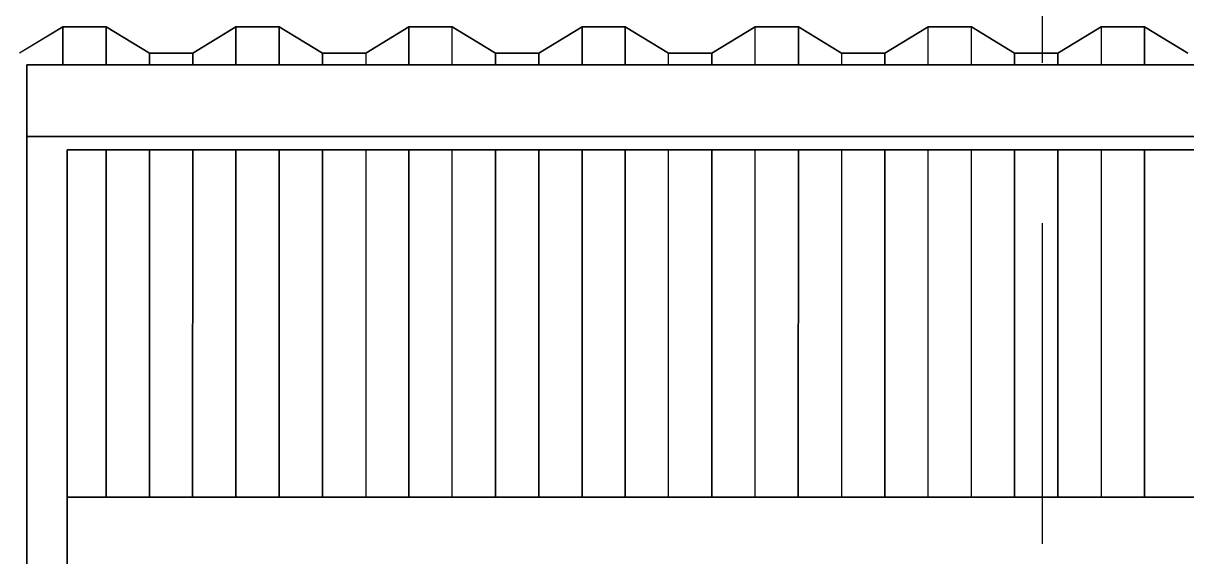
# Model space of a CAD drawing. Extents: x -43 to 90, y 6 to 81.
# Drawn here: x -14.862 to -12.557, y 21.928 to 22.984 of the extents above; entities that cross this region are included whole.
import ezdxf

# ---------------------------------------------------------------- set-up
doc = ezdxf.new("R2010")
doc.units = 0
doc.header["$LTSCALE"] = 0.1
doc.header["$MEASUREMENT"] = 0
doc.linetypes.add('HIDDEN', pattern=[9.525, 6.35, -3.175])
doc.layers.add('cobertura nova', color=4, linetype='CONTINUOUS')
doc.layers.add('hachures cobertura', color=252, linetype='CONTINUOUS')

msp = doc.modelspace()

# ---------------------------------------------------------------- linework, layer by layer
at = {"layer": 'cobertura nova'}
for p, q in [((-14.8693, 22.9255), (-14.7836, 22.9771)), ((-14.7836, 22.9771), (-14.8693, 22.9254)), ((-14.7836, 22.9771), (-14.6979, 22.9771)), ((-14.6979, 22.9771), (-14.7836, 22.9771)), ((-14.7835, 22.9771), (-14.7835, 22.9771)), ((-14.7835, 22.9771), (-14.7835, 22.9771)), ((-14.6979, 22.9771), (-14.6122, 22.9254)), ((-14.6122, 22.9254), (-14.6979, 22.9771)), ((-14.6977, 22.977), (-14.6977, 22.977)), ((-14.5264, 22.9254), (-14.4407, 22.9771)), ((-14.4407, 22.9771), (-14.5264, 22.9254)), ((-14.4407, 22.9771), (-14.355, 22.9771)), ((-14.355, 22.9771), (-14.4407, 22.9771)), ((-14.4406, 22.9771), (-14.4406, 22.9771)), ((-14.4406, 22.9771), (-14.4406, 22.9771)), ((-14.355, 22.9771), (-14.2693, 22.9254)), ((-14.2693, 22.9254), (-14.355, 22.9771)), ((-14.3549, 22.977), (-14.3549, 22.977)), ((-14.3549, 22.977), (-14.3549, 22.977)), ((-14.0979, 22.9771), (-14.1836, 22.9254)), ((-14.1836, 22.9254), (-14.0979, 22.9771)), ((-14.0121, 22.9771), (-14.0979, 22.9771)), ((-14.0979, 22.9771), (-14.0121, 22.9771)), ((-14.0977, 22.9771), (-14.0977, 22.9771)), ((-14.0977, 22.9771), (-14.0977, 22.9771)), ((-13.9264, 22.9254), (-14.0121, 22.9771)), ((-14.0121, 22.9771), (-13.9264, 22.9254)), ((-14.012, 22.977), (-14.012, 22.977)), ((-14.012, 22.977), (-14.012, 22.977)), ((-13.8407, 22.9254), (-13.755, 22.9771)), ((-13.755, 22.9771), (-13.8407, 22.9254)), ((-13.755, 22.9771), (-13.6693, 22.9771)), ((-13.6693, 22.9771), (-13.755, 22.9771)), ((-13.7549, 22.9771), (-13.7549, 22.9771)), ((-13.7549, 22.9771), (-13.7549, 22.9771)), ((-13.5836, 22.9254), (-13.6693, 22.9771)), ((-13.6693, 22.9771), (-13.5836, 22.9254)), ((-13.6692, 22.977), (-13.6692, 22.977)), ((-13.6692, 22.977), (-13.6692, 22.977)), ((-13.4121, 22.9771), (-13.4979, 22.9254)), ((-13.4979, 22.9254), (-13.4121, 22.9771)), ((-13.3264, 22.9771), (-13.4121, 22.9771)), ((-13.4121, 22.9771), (-13.3264, 22.9771)), ((-13.412, 22.9771), (-13.412, 22.9771)), ((-13.2407, 22.9254), (-13.3264, 22.9771)), ((-13.3264, 22.9771), (-13.2407, 22.9254)), ((-13.3263, 22.977), (-13.3263, 22.977)), ((-13.3263, 22.977), (-13.3263, 22.977)), ((-13.0693, 22.9771), (-13.155, 22.9254)), ((-13.155, 22.9254), (-13.0693, 22.9771)), ((-12.9836, 22.9771), (-13.0693, 22.9771)), ((-13.0693, 22.9771), (-12.9836, 22.9771)), ((-13.0692, 22.9771), (-13.0692, 22.9771)), ((-12.8979, 22.9254), (-12.9836, 22.9771)), ((-12.9836, 22.9771), (-12.8979, 22.9254)), ((-12.9835, 22.977), (-12.9835, 22.977)), ((-12.9835, 22.977), (-12.9835, 22.977)), ((-12.7264, 22.9771), (-12.8121, 22.9254)), ((-12.8121, 22.9254), (-12.7264, 22.9771)), ((-12.6407, 22.9771), (-12.7264, 22.9771)), ((-12.7264, 22.9771), (-12.6407, 22.9771)), ((-12.7263, 22.9771), (-12.7263, 22.9771)), ((-12.6407, 22.9771), (-12.555, 22.9254)), ((-12.555, 22.9254), (-12.6407, 22.9771)), ((-12.6406, 22.977), (-12.6406, 22.977)), ((-12.6406, 22.977), (-12.6406, 22.977)), ((-14.6122, 22.9254), (-14.5264, 22.9254)), ((-14.5264, 22.9254), (-14.6122, 22.9254)), ((-14.612, 22.9254), (-14.612, 22.9254)), ((-14.612, 22.9254), (-14.612, 22.9254)), ((-14.5263, 22.9255), (-14.5263, 22.9255)), ((-14.5263, 22.9255), (-14.5263, 22.9255)), ((-14.1836, 22.9254), (-14.2693, 22.9254)), ((-14.2693, 22.9254), (-14.1836, 22.9254)), ((-14.2692, 22.9254), (-14.2692, 22.9254)), ((-14.2692, 22.9254), (-14.2692, 22.9254)), ((-14.1835, 22.9255), (-14.1835, 22.9255)), ((-14.1835, 22.9255), (-14.1835, 22.9255)), ((-13.9264, 22.9254), (-13.8407, 22.9254)), ((-13.8407, 22.9254), (-13.9264, 22.9254)), ((-13.9263, 22.9254), (-13.9263, 22.9254)), ((-13.9263, 22.9254), (-13.9263, 22.9254)), ((-13.8406, 22.9255), (-13.8406, 22.9255)), ((-13.8406, 22.9255), (-13.8406, 22.9255)), ((-13.4979, 22.9254), (-13.5836, 22.9254)), ((-13.5836, 22.9254), (-13.4979, 22.9254)), ((-13.5835, 22.9254), (-13.5835, 22.9254)), ((-13.4977, 22.9255), (-13.4977, 22.9255)), ((-13.4977, 22.9255), (-13.4977, 22.9255)), ((-13.155, 22.9254), (-13.2407, 22.9254)), ((-13.2407, 22.9254), (-13.155, 22.9254)), ((-13.2406, 22.9254), (-13.2406, 22.9254)), ((-13.2406, 22.9254), (-13.2406, 22.9254)), ((-13.1549, 22.9255), (-13.1549, 22.9255)), ((-13.1549, 22.9255), (-13.1549, 22.9255)), ((-12.8979, 22.9254), (-12.8121, 22.9254)), ((-12.8121, 22.9254), (-12.8979, 22.9254)), ((-12.8977, 22.9254), (-12.8977, 22.9254)), ((-12.8977, 22.9254), (-12.8977, 22.9254)), ((-12.812, 22.9255), (-12.812, 22.9255)), ((-12.812, 22.9255), (-12.812, 22.9255)), ((-14.8549, 22.9018), (-14.7749, 22.9018)), ((-14.8549, 22.9018), (-14.8549, 22.7599)), ((-14.7749, 22.9018), (-14.8549, 22.9018)), ((-14.8549, 22.7599), (-14.8549, 22.9018)), ((-14.8549, 22.9018), (-14.8549, 22.8758)), ((-14.7749, 22.9018), (-10.9349, 22.9018)), ((-10.9349, 22.9018), (-14.7749, 22.9018)), ((-14.8549, 22.046), (-14.8549, 22.8758)), ((-14.8549, 22.8758), (-14.8549, 22.046)), ((-14.7749, 22.7599), (-14.8549, 22.7599)), ((-14.8549, 22.7599), (-14.8549, 22.7339)), ((-14.8549, 22.7599), (-14.7749, 22.7599)), ((-14.8549, 22.7339), (-14.8549, 22.7599)), ((-10.9349, 22.7599), (-14.7749, 22.7599)), ((-14.7749, 22.7599), (-14.7749, 22.7599)), ((-14.7749, 22.7599), (-14.7749, 22.7599)), ((-14.7749, 22.7599), (-10.9349, 22.7599)), ((-14.7749, 22.7599), (-14.7749, 22.7599)), ((-14.7749, 22.7599), (-14.7749, 22.7599)), ((-14.8549, 22.7339), (-14.8549, 21.9041)), ((-14.8549, 21.9041), (-14.8549, 22.7339)), ((-14.7749, 21.9041), (-14.7749, 22.7339)), ((-14.7749, 22.7339), (-10.9349, 22.7339)), ((-10.9349, 22.7339), (-14.7749, 22.7339)), ((-14.7749, 22.7339), (-14.7749, 21.9041)), ((-14.8549, 22.0201), (-14.8549, 22.046)), ((-14.8549, 22.046), (-14.8549, 22.0201)), ((-10.9349, 22.046), (-14.7749, 22.046)), ((-14.7749, 22.046), (-10.9349, 22.046)), ((-13.6549, 22.046), (-13.5749, 22.046)), ((-14.8549, 21.1643), (-14.8549, 22.0201)), ((-14.8549, 22.0201), (-14.8549, 21.1643))]:
    msp.add_line(p, q, dxfattribs=at)
at = {"layer": 'hachures cobertura', "linetype": 'HIDDEN'}
msp.add_line((-12.8435, 34.0184), (-12.8435, 6.3811), dxfattribs=at)
at = {"layer": 'hachures cobertura'}
for p, q in [((-14.7836, 22.9771), (-14.7836, 22.9018)), ((-14.7836, 22.9018), (-14.7836, 22.9771)), ((-14.6979, 22.9771), (-14.6979, 22.9018)), ((-14.6979, 22.9018), (-14.6979, 22.9771)), ((-14.4407, 22.9018), (-14.4407, 22.9771)), ((-14.4407, 22.9771), (-14.4407, 22.9018)), ((-14.355, 22.9018), (-14.355, 22.9771)), ((-14.355, 22.9771), (-14.355, 22.9018)), ((-14.0979, 22.9018), (-14.0979, 22.9771)), ((-14.0979, 22.9771), (-14.0979, 22.9018)), ((-14.0122, 22.9018), (-14.0121, 22.9771)), ((-13.755, 22.9018), (-13.755, 22.9771)), ((-13.755, 22.9771), (-13.755, 22.9018)), ((-13.6693, 22.9771), (-13.6693, 22.9018)), ((-13.6693, 22.9018), (-13.6693, 22.9771)), ((-13.4122, 22.9018), (-13.4121, 22.9771)), ((-13.3264, 22.9018), (-13.3264, 22.9771)), ((-13.3264, 22.9771), (-13.3264, 22.9018)), ((-13.0693, 22.9018), (-13.0693, 22.9771)), ((-12.9836, 22.9018), (-12.9836, 22.9771)), ((-12.7264, 22.9771), (-12.7264, 22.9018)), ((-12.6407, 22.9018), (-12.6407, 22.9771)), ((-12.6407, 22.9771), (-12.6407, 22.9018)), ((-14.6122, 22.9254), (-14.6122, 22.9018)), ((-14.6122, 22.9018), (-14.6122, 22.9254)), ((-14.5264, 22.9018), (-14.5264, 22.9254)), ((-14.5264, 22.9254), (-14.5264, 22.9018)), ((-14.2693, 22.9254), (-14.2693, 22.9018)), ((-14.2693, 22.9018), (-14.2693, 22.9254)), ((-14.1836, 22.9254), (-14.1836, 22.9018)), ((-13.9264, 22.9018), (-13.9264, 22.9254)), ((-13.9264, 22.9254), (-13.9264, 22.9018)), ((-13.8407, 22.9018), (-13.8407, 22.9254)), ((-13.8407, 22.9254), (-13.8407, 22.9018)), ((-13.5836, 22.9018), (-13.5836, 22.9254)), ((-13.4979, 22.9018), (-13.4979, 22.9254)), ((-13.4979, 22.9254), (-13.4979, 22.9018)), ((-13.2407, 22.9254), (-13.2407, 22.9018)), ((-13.155, 22.9018), (-13.155, 22.9254)), ((-13.155, 22.9254), (-13.155, 22.9018)), ((-12.8979, 22.9018), (-12.8979, 22.9254)), ((-12.8979, 22.9254), (-12.8979, 22.9018)), ((-12.8121, 22.9254), (-12.8121, 22.9018)), ((-12.8121, 22.9018), (-12.8121, 22.9254)), ((-14.6979, 22.7339), (-14.6979, 22.046)), ((-14.6979, 22.046), (-14.6979, 22.7339)), ((-14.6122, 22.7339), (-14.6122, 22.046)), ((-14.6122, 22.046), (-14.6122, 22.7339)), ((-14.5265, 22.046), (-14.5264, 22.7339)), ((-14.5264, 22.7339), (-14.5265, 22.046)), ((-14.4407, 22.046), (-14.4407, 22.7339)), ((-14.4407, 22.7339), (-14.4407, 22.046)), ((-14.355, 22.046), (-14.355, 22.7339)), ((-14.355, 22.7339), (-14.355, 22.046)), ((-14.2693, 22.7339), (-14.2693, 22.046)), ((-14.2693, 22.046), (-14.2693, 22.7339)), ((-14.1836, 22.7339), (-14.1836, 22.046)), ((-14.0979, 22.046), (-14.0979, 22.7339)), ((-14.0979, 22.7339), (-14.0979, 22.046)), ((-14.0122, 22.046), (-14.0122, 22.7339)), ((-13.9265, 22.046), (-13.9264, 22.7339)), ((-13.9264, 22.7339), (-13.9265, 22.046)), ((-13.8407, 22.046), (-13.8407, 22.7339)), ((-13.8407, 22.7339), (-13.8407, 22.046)), ((-13.755, 22.046), (-13.755, 22.7339)), ((-13.755, 22.7339), (-13.755, 22.046)), ((-13.6693, 22.7339), (-13.6693, 22.046)), ((-13.6693, 22.046), (-13.6693, 22.7339)), ((-13.5836, 22.046), (-13.5836, 22.7339)), ((-13.4979, 22.046), (-13.4979, 22.7339)), ((-13.4979, 22.7339), (-13.4979, 22.046)), ((-13.4122, 22.046), (-13.4122, 22.7339)), ((-13.3265, 22.046), (-13.3264, 22.7339)), ((-13.3264, 22.7339), (-13.3265, 22.046)), ((-13.2407, 22.7339), (-13.2407, 22.046)), ((-13.155, 22.046), (-13.155, 22.7339)), ((-13.155, 22.7339), (-13.155, 22.046)), ((-13.0693, 22.046), (-13.0693, 22.7339)), ((-12.9836, 22.046), (-12.9836, 22.7339)), ((-12.8979, 22.046), (-12.8979, 22.7339)), ((-12.8979, 22.7339), (-12.8979, 22.046)), ((-12.8122, 22.7339), (-12.8122, 22.046)), ((-12.8122, 22.046), (-12.8122, 22.7339)), ((-12.7264, 22.7339), (-12.7265, 22.046)), ((-12.6407, 22.046), (-12.6407, 22.7339)), ((-12.6407, 22.7339), (-12.6407, 22.046))]:
    msp.add_line(p, q, dxfattribs=at)

doc.saveas('drawing.dxf')
